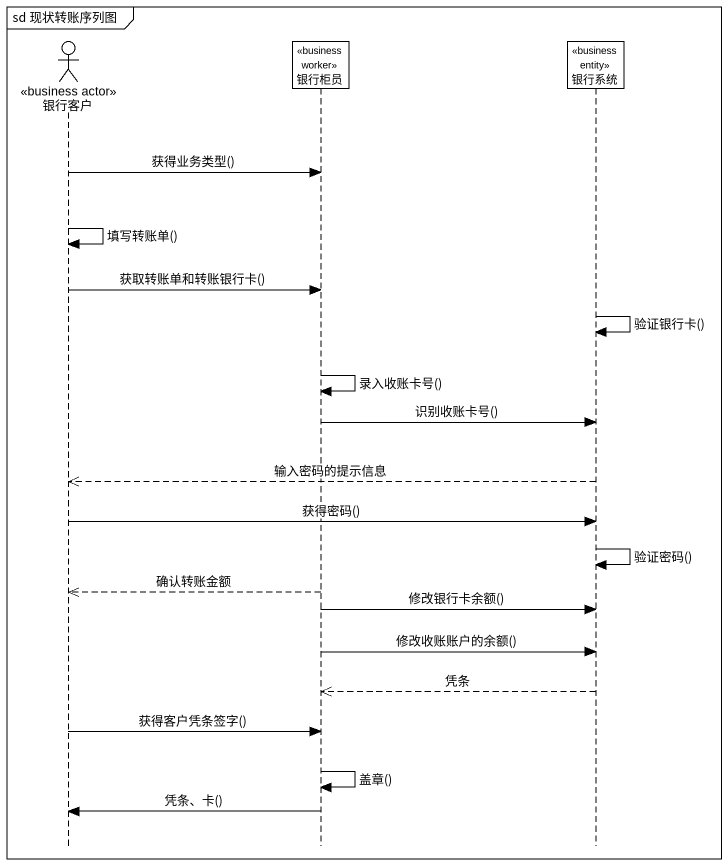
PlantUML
@startuml
mainframe sd 现状转账序列图
hide footbox
actor 银行客户 <<business actor>>
participant 银行柜员 <<business worker>>
participant 银行系统 <<business entity>>

银行客户 -> 银行柜员 : 获得业务类型()
银行客户 -> 银行客户 : 填写转账单()
银行客户 -> 银行柜员 : 获取转账单和转账银行卡()
银行系统 -> 银行系统 : 验证银行卡()
银行柜员 -> 银行柜员 : 录入收账卡号()
银行柜员 -> 银行系统 : 识别收账卡号()
银行系统 -->> 银行客户 : 输入密码的提示信息
银行客户 -> 银行系统 : 获得密码()
银行系统 -> 银行系统 : 验证密码()
银行柜员 -->> 银行客户 : 确认转账金额
银行柜员 -> 银行系统 : 修改银行卡余额()
银行柜员 -> 银行系统 : 修改收账账户的余额()
银行系统 -->> 银行柜员 : 凭条
银行客户 -> 银行柜员 : 获得客户凭条签字()
银行柜员 -> 银行柜员 : 盖章()
银行柜员 -> 银行客户 : 凭条、卡()
@enduml
